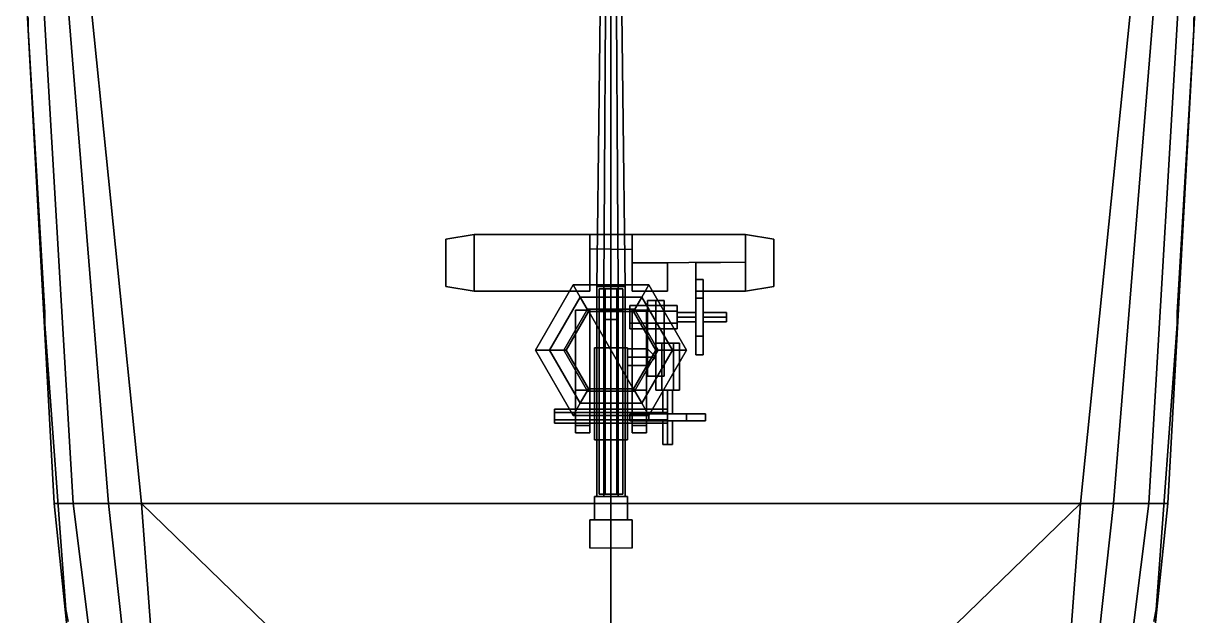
# Model space of a CAD drawing. Header units: millimetres. Extents: x -3 to 2.7, y -37.1 to 19.1.
# Drawn here: x -2.49 to 2.49, y -10.405 to -7.895 of the extents above; entities that cross this region are included whole.
import ezdxf

# ---------------------------------------------------------------- set-up
doc = ezdxf.new("R2010")
doc.units = ezdxf.units.MM
for name, color, linetype in [('gun', 1, 'Continuous'), ('mount', 2, 'Continuous'), ('railings', 6, 'Continuous'), ('sleeve', 5, 'Continuous'), ('turret', 2, 'Continuous')]:
    doc.layers.add(name, color=color, linetype=linetype)

msp = doc.modelspace()

# ---------------------------------------------------------------- linework, layer by layer
for points in [[(-2.49, -7.56, 1.51), (-2.42, -7.56, 0.87), (-2.28, -9.93, 0.87), (-2.36, -9.93, 1.54)], [(-2.49, -7.56, 1.51), (-2.36, -9.93, 1.54), (2.36, -9.93, 1.54), (2.49, -7.56, 1.51)], [(-2.42, -7.56, 0.87), (-2.3216, -7.56), (-2.1298, -9.93), (-2.28, -9.93, 0.87)], [(-2.3216, -7.56), (-2.23, -7.56, -0.81), (-1.99, -9.93, -0.81), (-2.1298, -9.93)], [(0, -9.93, -1.57), (-1.99, -9.93, -0.81), (-2.23, -7.56, -0.81), (0, -7.56, -1.57)], [(0, -7.56, -1.57), (2.23, -7.56, -0.81), (1.99, -9.93, -0.81), (0, -9.93, -1.57)], [(2.1298, -9.93), (1.99, -9.93, -0.81), (2.23, -7.56, -0.81), (2.3216, -7.56)], [(2.28, -9.93, 0.87), (2.1298, -9.93), (2.3216, -7.56), (2.42, -7.56, 0.87)], [(2.36, -9.93, 1.54), (2.28, -9.93, 0.87), (2.42, -7.56, 0.87), (2.49, -7.56, 1.51)], [(-2.36, -9.93, 1.54), (-2.28, -9.93, 0.87), (-2.11, -11.28, 0.87), (-2.22, -11.28, 1.57)], [(-2.36, -9.93, 1.54), (-2.22, -11.28, 1.57), (2.22, -11.28, 1.57), (2.36, -9.93, 1.54)], [(-2.28, -9.93, 0.87), (-2.1298, -9.93), (-1.9815, -11.28), (-2.11, -11.28, 0.87)], [(-2.1298, -9.93), (-1.99, -9.93, -0.81), (-1.89, -11.28, -0.62), (-1.9815, -11.28)], [(-0.6, -11.28, -1.36), (-1.89, -11.28, -0.62), (-1.99, -9.93, -0.81)], [(0, -11.28, -1.57), (-0.6, -11.28, -1.36), (-1.99, -9.93, -0.81), (0, -9.93, -1.57)], [(0, -9.93, -1.57), (1.99, -9.93, -0.81), (0.6, -11.28, -1.36), (0, -11.28, -1.57)], [(1.99, -9.93, -0.81), (1.99, -9.93, -0.81), (1.89, -11.28, -0.62), (0.6, -11.28, -1.36)], [(1.9815, -11.28), (1.89, -11.28, -0.62), (1.99, -9.93, -0.81), (2.1298, -9.93)], [(2.11, -11.28, 0.87), (1.9815, -11.28), (2.1298, -9.93), (2.28, -9.93, 0.87)], [(2.22, -11.28, 1.57), (2.11, -11.28, 0.87), (2.28, -9.93, 0.87), (2.36, -9.93, 1.54)]]:
    msp.add_3dface(points)
at = {"layer": 'gun'}
for points in [[(-0.04, -7.38, 2.94), (-0.02, -7.38, 2.9054), (-0.03, -9.01, 2.888), (-0.06, -9.01, 2.94)], [(-0.02, -7.38, 2.9746), (-0.04, -7.38, 2.94), (-0.06, -9.01, 2.94), (-0.03, -9.01, 2.992)], [(-0.02, -7.38, 2.9054), (0.02, -7.38, 2.9054), (0.03, -9.01, 2.888), (-0.03, -9.01, 2.888)], [(0.02, -7.38, 2.9746), (-0.02, -7.38, 2.9746), (-0.03, -9.01, 2.992), (0.03, -9.01, 2.992)], [(0.02, -7.38, 2.9054), (0.04, -7.38, 2.94), (0.06, -9.01, 2.94), (0.03, -9.01, 2.888)], [(0.04, -7.38, 2.94), (0.02, -7.38, 2.9746), (0.03, -9.01, 2.992), (0.06, -9.01, 2.94)], [(-0.03, -9.01, 2.992), (-0.06, -9.01, 2.94), (-0.06, -9.9, 2.94), (-0.03, -9.9, 2.992)], [(-0.06, -9.01, 2.94), (-0.03, -9.01, 2.888), (-0.03, -9.9, 2.888), (-0.06, -9.9, 2.94)], [(0.03, -9.01, 2.992), (-0.03, -9.01, 2.992), (-0.03, -9.9, 2.992), (0.03, -9.9, 2.992)], [(-0.03, -9.01, 2.888), (0.03, -9.01, 2.888), (0.03, -9.9, 2.888), (-0.03, -9.9, 2.888)], [(0.06, -9.01, 2.94), (0.03, -9.01, 2.992), (0.03, -9.9, 2.992), (0.06, -9.9, 2.94)], [(0.03, -9.01, 2.888), (0.06, -9.01, 2.94), (0.06, -9.9, 2.94), (0.03, -9.9, 2.888)], [(-0.03, -9.15, 3.06), (0, -9.15, 3.03), (0, -9.9, 3.03), (-0.03, -9.9, 3.06)], [(0, -9.15, 3.09), (-0.03, -9.15, 3.06), (-0.03, -9.9, 3.06), (0, -9.9, 3.09)], [(-0.03, -9.15, 2.82), (0, -9.15, 2.79), (0, -9.9, 2.79), (-0.03, -9.9, 2.82)], [(0, -9.15, 2.85), (-0.03, -9.15, 2.82), (-0.03, -9.9, 2.82), (0, -9.9, 2.85)], [(0, -9.15, 3.03), (0.03, -9.15, 3.06), (0.03, -9.9, 3.06), (0, -9.9, 3.03)], [(0.03, -9.15, 3.06), (0, -9.15, 3.09), (0, -9.9, 3.09), (0.03, -9.9, 3.06)], [(0, -9.15, 2.79), (0.03, -9.15, 2.82), (0.03, -9.9, 2.82), (0, -9.9, 2.79)], [(0.03, -9.15, 2.82), (0, -9.15, 2.85), (0, -9.9, 2.85), (0.03, -9.9, 2.82)], [(-0.07, -9.9, 3.13), (-0.07, -10, 3.13), (0.07, -10, 3.13), (0.07, -9.9, 3.13)], [(0.07, -9.9, 2.74), (0.07, -10, 2.74), (-0.07, -10, 2.74), (-0.07, -9.9, 2.74)], [(-0.07, -9.9, 2.74), (-0.07, -10, 2.74), (-0.07, -10, 3.13), (-0.07, -9.9, 3.13)], [(0.07, -9.9, 3.13), (0.07, -9.9, 2.74), (-0.07, -9.9, 2.74), (-0.07, -9.9, 3.13)], [(0.07, -10, 3.13), (0.07, -10, 2.74), (0.07, -9.9, 2.74), (0.07, -9.9, 3.13)], [(0.09, -10, 2.74), (0.09, -10.12, 2.74), (-0.09, -10.12, 2.74), (-0.09, -10, 2.74)], [(0.09, -10, 3), (0.09, -10, 2.74), (-0.09, -10, 2.74), (-0.09, -10, 3)], [(-0.09, -10, 2.74), (-0.09, -10.12, 2.74), (-0.09, -10.12, 3), (-0.09, -10, 3)], [(-0.07, -10, 3.13), (-0.07, -10, 3), (0.07, -10, 3), (0.07, -10, 3.13)], [(0.09, -10.12, 3), (0.09, -10.12, 2.74), (0.09, -10, 2.74), (0.09, -10, 3)]]:
    msp.add_3dface(points, dxfattribs=at)
at = {"layer": 'mount'}
for points in [[(-0.16, -9.0029, 1.52), (-0.32, -9.28, 1.52), (-0.32, -9.28, 1.84), (-0.16, -9.0029, 1.84)], [(-0.16, -9.0029, 1.84), (-0.32, -9.28, 1.84), (-0.26, -9.28, 1.91), (-0.13, -9.0548, 1.91)], [(0.16, -9.0029, 1.52), (-0.16, -9.0029, 1.52), (-0.16, -9.0029, 1.84), (0.16, -9.0029, 1.84)], [(0.16, -9.0029, 1.84), (-0.16, -9.0029, 1.84), (-0.13, -9.0548, 1.91), (0.13, -9.0548, 1.91)], [(0.32, -9.28, 1.84), (0.16, -9.0029, 1.84), (0.13, -9.0548, 1.91), (0.26, -9.28, 1.91)], [(0.32, -9.28, 1.52), (0.16, -9.0029, 1.52), (0.16, -9.0029, 1.84), (0.32, -9.28, 1.84)], [(0.36, -9.22, 2.7286), (0.36, -9.06, 2.7286), (0.36, -8.98, 2.59), (0.36, -9.3, 2.59)], [(0.39, -9.06, 2.7286), (0.39, -8.98, 2.59), (0.36, -8.98, 2.59), (0.36, -9.06, 2.7286)], [(0.36, -9.3, 2.59), (0.36, -8.98, 2.59), (0.36, -9.06, 2.4514), (0.36, -9.22, 2.4514)], [(0.39, -8.98, 2.59), (0.39, -9.06, 2.4514), (0.36, -9.06, 2.4514), (0.36, -8.98, 2.59)], [(0.39, -9.3, 2.59), (0.39, -8.98, 2.59), (0.39, -9.06, 2.7286), (0.39, -9.22, 2.7286)], [(0.39, -9.22, 2.4514), (0.39, -9.06, 2.4514), (0.39, -8.98, 2.59), (0.39, -9.3, 2.59)], [(-0.13, -9.0548, 1.91), (-0.26, -9.28, 1.91), (-0.19, -9.28, 2.32), (-0.095, -9.1155, 2.32)], [(0.13, -9.0548, 1.91), (-0.13, -9.0548, 1.91), (-0.095, -9.1155, 2.32), (0.095, -9.1155, 2.32)], [(0.26, -9.28, 1.91), (0.13, -9.0548, 1.91), (0.095, -9.1155, 2.32), (0.19, -9.28, 2.32)], [(0.39, -9.06, 2.4514), (0.39, -9.22, 2.4514), (0.36, -9.22, 2.4514), (0.36, -9.06, 2.4514)], [(0.39, -9.22, 2.7286), (0.39, -9.06, 2.7286), (0.36, -9.06, 2.7286), (0.36, -9.22, 2.7286)], [(-0.1, -9.1068, 2.35), (-0.2, -9.28, 2.35), (-0.2, -9.28, 2.58), (-0.1, -9.1068, 2.58)], [(-0.095, -9.1155, 2.32), (-0.19, -9.28, 2.32), (-0.2, -9.28, 2.35), (-0.1, -9.1068, 2.35)], [(-0.2, -9.28, 2.58), (-0.1, -9.4532, 2.58), (0.1, -9.4532, 2.58), (-0.1, -9.1068, 2.58)], [(-0.15, -9.11, 2.58), (-0.15, -9.45, 2.58), (-0.15, -9.63, 2.9), (-0.15, -9.53, 3)], [(-0.09, -9.53, 3), (-0.09, -9.11, 2.58), (-0.15, -9.11, 2.58), (-0.15, -9.53, 3)], [(-0.09, -9.11, 2.58), (-0.09, -9.45, 2.58), (-0.15, -9.45, 2.58), (-0.15, -9.11, 2.58)], [(0.1, -9.1068, 2.35), (-0.1, -9.1068, 2.35), (-0.1, -9.1068, 2.58), (0.1, -9.1068, 2.58)], [(0.095, -9.1155, 2.32), (-0.095, -9.1155, 2.32), (-0.1, -9.1068, 2.35), (0.1, -9.1068, 2.35)], [(-0.1, -9.1068, 2.58), (0.1, -9.4532, 2.58), (0.2, -9.28, 2.58), (0.1, -9.1068, 2.58)], [(-0.09, -9.63, 2.9), (-0.09, -9.45, 2.58), (-0.09, -9.11, 2.58), (-0.09, -9.53, 3)], [(0.08, -9.165, 2.6333), (0.08, -9.115, 2.6333), (0.08, -9.09, 2.59), (0.08, -9.19, 2.59)], [(0.28, -9.115, 2.6333), (0.28, -9.09, 2.59), (0.08, -9.09, 2.59), (0.08, -9.115, 2.6333)], [(0.08, -9.19, 2.59), (0.08, -9.09, 2.59), (0.08, -9.115, 2.5467), (0.08, -9.165, 2.5467)], [(0.28, -9.09, 2.59), (0.28, -9.115, 2.5467), (0.08, -9.115, 2.5467), (0.08, -9.09, 2.59)], [(0.15, -9.53, 3), (0.15, -9.11, 2.58), (0.09, -9.11, 2.58), (0.09, -9.53, 3)], [(0.09, -9.11, 2.58), (0.09, -9.45, 2.58), (0.09, -9.63, 2.9), (0.09, -9.53, 3)], [(0.15, -9.11, 2.58), (0.15, -9.45, 2.58), (0.09, -9.45, 2.58), (0.09, -9.11, 2.58)], [(0.19, -9.28, 2.32), (0.095, -9.1155, 2.32), (0.1, -9.1068, 2.35), (0.2, -9.28, 2.35)], [(0.2, -9.28, 2.35), (0.1, -9.1068, 2.35), (0.1, -9.1068, 2.58), (0.2, -9.28, 2.58)], [(0.15, -9.63, 2.9), (0.15, -9.45, 2.58), (0.15, -9.11, 2.58), (0.15, -9.53, 3)], [(0.28, -9.19, 2.59), (0.28, -9.09, 2.59), (0.28, -9.115, 2.6333), (0.28, -9.165, 2.6333)], [(0.28, -9.165, 2.5467), (0.28, -9.115, 2.5467), (0.28, -9.09, 2.59), (0.28, -9.19, 2.59)], [(0.28, -9.115, 2.5467), (0.28, -9.165, 2.5467), (0.08, -9.165, 2.5467), (0.08, -9.115, 2.5467)], [(0.28, -9.165, 2.6333), (0.28, -9.115, 2.6333), (0.08, -9.115, 2.6333), (0.08, -9.165, 2.6333)], [(0.36, -9.14, 2.61), (0.36, -9.12, 2.59), (0.28, -9.12, 2.59), (0.28, -9.14, 2.61)], [(0.36, -9.12, 2.59), (0.36, -9.14, 2.57), (0.28, -9.14, 2.57), (0.28, -9.12, 2.59)], [(0.36, -9.16, 2.59), (0.36, -9.14, 2.61), (0.28, -9.14, 2.61), (0.28, -9.16, 2.59)], [(0.36, -9.14, 2.57), (0.36, -9.16, 2.59), (0.28, -9.16, 2.59), (0.28, -9.14, 2.57)], [(0.49, -9.12, 2.69), (0.49, -9.14, 2.67), (0.39, -9.14, 2.67), (0.39, -9.12, 2.69)], [(0.49, -9.14, 2.71), (0.49, -9.12, 2.69), (0.39, -9.12, 2.69), (0.39, -9.14, 2.71)], [(0.49, -9.14, 2.67), (0.49, -9.16, 2.69), (0.39, -9.16, 2.69), (0.39, -9.14, 2.67)], [(0.49, -9.16, 2.69), (0.49, -9.14, 2.71), (0.39, -9.14, 2.71), (0.39, -9.16, 2.69)], [(0.49, -9.16, 2.69), (0.49, -9.14, 2.67), (0.49, -9.12, 2.69), (0.49, -9.14, 2.71)], [(0.28, -9.19, 2.59), (0.28, -9.165, 2.6333), (0.08, -9.165, 2.6333), (0.08, -9.19, 2.59)], [(0.28, -9.165, 2.5467), (0.28, -9.19, 2.59), (0.08, -9.19, 2.59), (0.08, -9.165, 2.5467)], [(0.215, -9.25, 2.5233), (0.19, -9.25, 2.48), (0.19, -9.45, 2.48), (0.215, -9.45, 2.5233)], [(0.29, -9.25, 2.48), (0.19, -9.25, 2.48), (0.215, -9.25, 2.5233), (0.265, -9.25, 2.5233)], [(0.19, -9.25, 2.48), (0.215, -9.25, 2.4367), (0.215, -9.45, 2.4367), (0.19, -9.45, 2.48)], [(0.265, -9.25, 2.4367), (0.215, -9.25, 2.4367), (0.19, -9.25, 2.48), (0.29, -9.25, 2.48)], [(0.215, -9.25, 2.4367), (0.265, -9.25, 2.4367), (0.265, -9.45, 2.4367), (0.215, -9.45, 2.4367)], [(0.265, -9.25, 2.5233), (0.215, -9.25, 2.5233), (0.215, -9.45, 2.5233), (0.265, -9.45, 2.5233)], [(0.29, -9.25, 2.48), (0.265, -9.25, 2.5233), (0.265, -9.45, 2.5233), (0.29, -9.45, 2.48)], [(0.265, -9.25, 2.4367), (0.29, -9.25, 2.48), (0.29, -9.45, 2.48), (0.265, -9.45, 2.4367)], [(0.39, -9.3, 2.59), (0.39, -9.22, 2.7286), (0.36, -9.22, 2.7286), (0.36, -9.3, 2.59)], [(0.39, -9.22, 2.4514), (0.39, -9.3, 2.59), (0.36, -9.3, 2.59), (0.36, -9.22, 2.4514)], [(-0.32, -9.28, 1.52), (-0.16, -9.5571, 1.52), (-0.16, -9.5571, 1.84), (-0.32, -9.28, 1.84)], [(-0.32, -9.28, 1.84), (-0.16, -9.5571, 1.84), (-0.13, -9.5052, 1.91), (-0.26, -9.28, 1.91)], [(-0.26, -9.28, 1.91), (-0.13, -9.5052, 1.91), (-0.095, -9.4445, 2.32), (-0.19, -9.28, 2.32)], [(-0.2, -9.28, 2.35), (-0.1, -9.4532, 2.35), (-0.1, -9.4532, 2.58), (-0.2, -9.28, 2.58)], [(-0.19, -9.28, 2.32), (-0.095, -9.4445, 2.32), (-0.1, -9.4532, 2.35), (-0.2, -9.28, 2.35)], [(0.13, -9.5052, 1.91), (0.26, -9.28, 1.91), (0.19, -9.28, 2.32), (0.095, -9.4445, 2.32)], [(0.095, -9.4445, 2.32), (0.19, -9.28, 2.32), (0.2, -9.28, 2.35), (0.1, -9.4532, 2.35)], [(0.1, -9.4532, 2.35), (0.2, -9.28, 2.35), (0.2, -9.28, 2.58), (0.1, -9.4532, 2.58)], [(0.16, -9.5571, 1.84), (0.32, -9.28, 1.84), (0.26, -9.28, 1.91), (0.13, -9.5052, 1.91)], [(0.16, -9.5571, 1.52), (0.32, -9.28, 1.52), (0.32, -9.28, 1.84), (0.16, -9.5571, 1.84)], [(-0.15, -9.63, 2.9), (-0.15, -9.45, 2.58), (-0.09, -9.45, 2.58), (-0.09, -9.63, 2.9)], [(-0.13, -9.5052, 1.91), (0.13, -9.5052, 1.91), (0.095, -9.4445, 2.32), (-0.095, -9.4445, 2.32)], [(-0.095, -9.4445, 2.32), (0.095, -9.4445, 2.32), (0.1, -9.4532, 2.35), (-0.1, -9.4532, 2.35)], [(-0.1, -9.4532, 2.35), (0.1, -9.4532, 2.35), (0.1, -9.4532, 2.58), (-0.1, -9.4532, 2.58)], [(0.09, -9.63, 2.9), (0.09, -9.45, 2.58), (0.15, -9.45, 2.58), (0.15, -9.63, 2.9)], [(0.265, -9.45, 2.5233), (0.215, -9.45, 2.5233), (0.19, -9.45, 2.48), (0.29, -9.45, 2.48)], [(0.29, -9.45, 2.48), (0.19, -9.45, 2.48), (0.215, -9.45, 2.4367), (0.265, -9.45, 2.4367)], [(0.24, -9.55, 2.46), (0.22, -9.55, 2.48), (0.22, -9.45, 2.48), (0.24, -9.45, 2.46)], [(0.22, -9.55, 2.48), (0.24, -9.55, 2.5), (0.24, -9.45, 2.5), (0.22, -9.45, 2.48)], [(0.26, -9.55, 2.48), (0.24, -9.55, 2.46), (0.24, -9.45, 2.46), (0.26, -9.45, 2.48)], [(0.24, -9.55, 2.5), (0.26, -9.55, 2.48), (0.26, -9.45, 2.48), (0.24, -9.45, 2.5)], [(-0.16, -9.5571, 1.84), (0.16, -9.5571, 1.84), (0.13, -9.5052, 1.91), (-0.13, -9.5052, 1.91)], [(-0.16, -9.5571, 1.52), (0.16, -9.5571, 1.52), (0.16, -9.5571, 1.84), (-0.16, -9.5571, 1.84)], [(-0.09, -9.6, 3), (-0.09, -9.53, 3), (-0.15, -9.53, 3), (-0.15, -9.6, 3)], [(-0.15, -9.53, 3), (-0.15, -9.63, 2.9), (-0.15, -9.63, 2.97), (-0.15, -9.6, 3)], [(-0.09, -9.63, 2.97), (-0.09, -9.63, 2.9), (-0.09, -9.53, 3), (-0.09, -9.6, 3)], [(0.16, -9.55, 2.6186), (0.32, -9.55, 2.6186), (0.4, -9.55, 2.48), (0.08, -9.55, 2.48)], [(0.08, -9.58, 2.48), (0.16, -9.58, 2.6186), (0.16, -9.55, 2.6186), (0.08, -9.55, 2.48)], [(0.08, -9.55, 2.48), (0.4, -9.55, 2.48), (0.32, -9.55, 2.3414), (0.16, -9.55, 2.3414)], [(0.16, -9.58, 2.3414), (0.08, -9.58, 2.48), (0.08, -9.55, 2.48), (0.16, -9.55, 2.3414)], [(0.15, -9.6, 3), (0.15, -9.53, 3), (0.09, -9.53, 3), (0.09, -9.6, 3)], [(0.09, -9.53, 3), (0.09, -9.63, 2.9), (0.09, -9.63, 2.97), (0.09, -9.6, 3)], [(0.15, -9.63, 2.97), (0.15, -9.63, 2.9), (0.15, -9.53, 3), (0.15, -9.6, 3)], [(0.32, -9.58, 2.3414), (0.16, -9.58, 2.3414), (0.16, -9.55, 2.3414), (0.32, -9.55, 2.3414)], [(0.16, -9.58, 2.6186), (0.32, -9.58, 2.6186), (0.32, -9.55, 2.6186), (0.16, -9.55, 2.6186)], [(0.32, -9.58, 2.6186), (0.4, -9.58, 2.48), (0.4, -9.55, 2.48), (0.32, -9.55, 2.6186)], [(0.4, -9.58, 2.48), (0.32, -9.58, 2.3414), (0.32, -9.55, 2.3414), (0.4, -9.55, 2.48)], [(-0.15, -9.6, 3), (-0.15, -9.63, 2.97), (-0.09, -9.63, 2.97), (-0.09, -9.6, 3)], [(0.08, -9.58, 2.48), (0.4, -9.58, 2.48), (0.32, -9.58, 2.6186), (0.16, -9.58, 2.6186)], [(0.16, -9.58, 2.3414), (0.32, -9.58, 2.3414), (0.4, -9.58, 2.48), (0.08, -9.58, 2.48)], [(0.09, -9.6, 3), (0.09, -9.63, 2.97), (0.15, -9.63, 2.97), (0.15, -9.6, 3)], [(0.22, -9.68, 2.58), (0.24, -9.68, 2.6), (0.24, -9.58, 2.6), (0.22, -9.58, 2.58)], [(0.24, -9.68, 2.56), (0.22, -9.68, 2.58), (0.22, -9.58, 2.58), (0.24, -9.58, 2.56)], [(0.24, -9.68, 2.6), (0.26, -9.68, 2.58), (0.26, -9.58, 2.58), (0.24, -9.58, 2.6)], [(0.26, -9.68, 2.58), (0.24, -9.68, 2.56), (0.24, -9.58, 2.56), (0.26, -9.58, 2.58)], [(-0.15, -9.63, 2.97), (-0.15, -9.63, 2.9), (-0.09, -9.63, 2.9), (-0.09, -9.63, 2.97)], [(0.09, -9.63, 2.97), (0.09, -9.63, 2.9), (0.15, -9.63, 2.9), (0.15, -9.63, 2.97)], [(0.22, -9.68, 2.58), (0.24, -9.68, 2.56), (0.26, -9.68, 2.58), (0.24, -9.68, 2.6)]]:
    msp.add_3dface(points, dxfattribs=at)
at = {"layer": 'railings'}
for points in [[(-2.47, -7.92, 1.51), (-2.47, -7.87, 1.51), (-2.47, -7.87, 2.37), (-2.47, -7.92, 2.37)], [(-2.47, -7.92, 2.37), (-2.47, -7.87, 2.37), (-2.47, -7.87, 1.51), (-2.47, -7.92, 1.51)], [(2.47, -7.92, 1.51), (2.47, -7.87, 1.51), (2.47, -7.87, 2.37), (2.47, -7.92, 2.37)], [(2.47, -7.92, 2.37), (2.47, -7.87, 2.37), (2.47, -7.87, 1.51), (2.47, -7.92, 1.51)], [(-2.4, -9.12, 2.35), (-2.4, -9.12, 2.4), (-2.47, -7.92, 2.37), (-2.47, -7.92, 2.32)], [(-2.47, -7.92, 2.32), (-2.47, -7.92, 2.37), (-2.4, -9.12, 2.4), (-2.4, -9.12, 2.35)], [(-2.4, -9.12, 1.85), (-2.4, -9.12, 1.9), (-2.47, -7.92, 1.87), (-2.47, -7.92, 1.82)], [(-2.47, -7.92, 1.82), (-2.47, -7.92, 1.87), (-2.4, -9.12, 1.9), (-2.4, -9.12, 1.85)], [(2.4, -9.12, 2.35), (2.4, -9.12, 2.4), (2.47, -7.92, 2.37), (2.47, -7.92, 2.32)], [(2.47, -7.92, 2.32), (2.47, -7.92, 2.37), (2.4, -9.12, 2.4), (2.4, -9.12, 2.35)], [(2.47, -7.92, 1.82), (2.47, -7.92, 1.87), (2.4, -9.12, 1.9), (2.4, -9.12, 1.85)], [(2.4, -9.12, 1.85), (2.4, -9.12, 1.9), (2.47, -7.92, 1.87), (2.47, -7.92, 1.82)], [(-2.4, -9.17, 1.52), (-2.4, -9.12, 1.52), (-2.4, -9.12, 2.4), (-2.4, -9.17, 2.4)], [(-2.4, -9.17, 2.4), (-2.4, -9.12, 2.4), (-2.4, -9.12, 1.52), (-2.4, -9.17, 1.52)], [(2.4, -9.17, 2.4), (2.4, -9.12, 2.4), (2.4, -9.12, 1.52), (2.4, -9.17, 1.52)], [(2.4, -9.17, 1.52), (2.4, -9.12, 1.52), (2.4, -9.12, 2.4), (2.4, -9.17, 2.4)], [(-2.4, -9.17, 2.35), (-2.4, -9.17, 2.4), (-2.31, -10.38, 2.43), (-2.31, -10.38, 2.38)], [(-2.31, -10.38, 2.38), (-2.31, -10.38, 2.43), (-2.4, -9.17, 2.4), (-2.4, -9.17, 2.35)], [(-2.31, -10.38, 1.88), (-2.31, -10.38, 1.93), (-2.4, -9.17, 1.9), (-2.4, -9.17, 1.85)], [(-2.4, -9.17, 1.85), (-2.4, -9.17, 1.9), (-2.31, -10.38, 1.93), (-2.31, -10.38, 1.88)], [(2.31, -10.38, 2.38), (2.31, -10.38, 2.43), (2.4, -9.17, 2.4), (2.4, -9.17, 2.35)], [(2.4, -9.17, 2.35), (2.4, -9.17, 2.4), (2.31, -10.38, 2.43), (2.31, -10.38, 2.38)], [(2.4, -9.17, 1.85), (2.4, -9.17, 1.9), (2.31, -10.38, 1.93), (2.31, -10.38, 1.88)], [(2.31, -10.38, 1.88), (2.31, -10.38, 1.93), (2.4, -9.17, 1.9), (2.4, -9.17, 1.85)], [(-2.3, -10.43, 1.55), (-2.31, -10.38, 1.55), (-2.31, -10.38, 2.43), (-2.3, -10.43, 2.43)], [(-2.3, -10.43, 2.43), (-2.31, -10.38, 2.43), (-2.31, -10.38, 1.55), (-2.3, -10.43, 1.55)], [(2.3, -10.43, 1.55), (2.31, -10.38, 1.55), (2.31, -10.38, 2.43), (2.3, -10.43, 2.43)], [(2.3, -10.43, 2.43), (2.31, -10.38, 2.43), (2.31, -10.38, 1.55), (2.3, -10.43, 1.55)]]:
    msp.add_3dface(points, dxfattribs=at)
at = {"layer": 'sleeve'}
for points in [[(-0.05, -9.02, 2.82), (-0.025, -9.02, 2.7767), (-0.025, -9.89, 2.7767), (-0.05, -9.89, 2.82)], [(-0.025, -9.02, 2.8633), (-0.05, -9.02, 2.82), (-0.05, -9.89, 2.82), (-0.025, -9.89, 2.8633)], [(0.05, -9.02, 2.82), (-0.05, -9.02, 2.82), (-0.025, -9.02, 2.8633), (0.025, -9.02, 2.8633)], [(0.025, -9.02, 2.7767), (-0.025, -9.02, 2.7767), (-0.05, -9.02, 2.82), (0.05, -9.02, 2.82)], [(-0.025, -9.02, 2.7767), (0.025, -9.02, 2.7767), (0.025, -9.89, 2.7767), (-0.025, -9.89, 2.7767)], [(0.025, -9.02, 2.8633), (-0.025, -9.02, 2.8633), (-0.025, -9.89, 2.8633), (0.025, -9.89, 2.8633)], [(0.025, -9.02, 2.7767), (0.05, -9.02, 2.82), (0.05, -9.89, 2.82), (0.025, -9.89, 2.7767)], [(0.05, -9.02, 2.82), (0.025, -9.02, 2.8633), (0.025, -9.89, 2.8633), (0.05, -9.89, 2.82)], [(-0.05, -9.11, 3.06), (-0.025, -9.11, 3.0167), (-0.025, -9.89, 3.0167), (-0.05, -9.89, 3.06)], [(-0.025, -9.11, 3.1033), (-0.05, -9.11, 3.06), (-0.05, -9.89, 3.06), (-0.025, -9.89, 3.1033)], [(0.025, -9.11, 3.0167), (-0.025, -9.11, 3.0167), (-0.05, -9.11, 3.06), (0.05, -9.11, 3.06)], [(0.05, -9.11, 3.06), (-0.05, -9.11, 3.06), (-0.025, -9.11, 3.1033), (0.025, -9.11, 3.1033)], [(-0.025, -9.11, 3.0167), (0.025, -9.11, 3.0167), (0.025, -9.89, 3.0167), (-0.025, -9.89, 3.0167)], [(0.025, -9.11, 3.1033), (-0.025, -9.11, 3.1033), (-0.025, -9.89, 3.1033), (0.025, -9.89, 3.1033)], [(0.025, -9.11, 3.0167), (0.05, -9.11, 3.06), (0.05, -9.89, 3.06), (0.025, -9.89, 3.0167)], [(0.05, -9.11, 3.06), (0.025, -9.11, 3.1033), (0.025, -9.89, 3.1033), (0.05, -9.89, 3.06)], [(0.19, -9.07, 2.985), (0.155, -9.07, 2.95), (0.155, -9.39, 2.95), (0.19, -9.39, 2.985)], [(0.155, -9.07, 2.95), (0.19, -9.07, 2.915), (0.19, -9.39, 2.915), (0.155, -9.39, 2.95)], [(0.225, -9.07, 2.95), (0.19, -9.07, 2.915), (0.155, -9.07, 2.95), (0.19, -9.07, 2.985)], [(0.225, -9.07, 2.95), (0.19, -9.07, 2.985), (0.19, -9.39, 2.985), (0.225, -9.39, 2.95)], [(0.19, -9.07, 2.915), (0.225, -9.07, 2.95), (0.225, -9.39, 2.95), (0.19, -9.39, 2.915)], [(-0.07, -9.27, 3.13), (-0.07, -9.66, 3.13), (0.07, -9.66, 3.13), (0.07, -9.27, 3.13)], [(0.07, -9.27, 2.74), (0.07, -9.66, 2.74), (-0.07, -9.66, 2.74), (-0.07, -9.27, 2.74)], [(-0.07, -9.27, 2.74), (-0.07, -9.66, 2.74), (-0.07, -9.66, 3.13), (-0.07, -9.27, 3.13)], [(0.07, -9.27, 3.13), (0.07, -9.27, 2.74), (-0.07, -9.27, 2.74), (-0.07, -9.27, 3.13)], [(0.07, -9.66, 3.13), (0.07, -9.66, 2.74), (0.07, -9.27, 2.74), (0.07, -9.27, 3.13)], [(0.07, -9.275, 2.95), (0.07, -9.31, 2.985), (0.19, -9.31, 2.985), (0.155, -9.275, 2.95)], [(0.07, -9.31, 2.915), (0.07, -9.275, 2.95), (0.155, -9.275, 2.95), (0.19, -9.31, 2.915)], [(0.07, -9.31, 2.985), (0.07, -9.345, 2.95), (0.155, -9.345, 2.95), (0.19, -9.31, 2.985)], [(0.07, -9.345, 2.95), (0.07, -9.31, 2.915), (0.19, -9.31, 2.915), (0.155, -9.345, 2.95)], [(0.19, -9.39, 2.985), (0.155, -9.39, 2.95), (0.19, -9.39, 2.915), (0.225, -9.39, 2.95)], [(-0.24, -9.575, 2.956), (-0.24, -9.545, 2.956), (-0.24, -9.53, 2.93), (-0.24, -9.59, 2.93)], [(0.24, -9.545, 2.956), (0.24, -9.53, 2.93), (-0.24, -9.53, 2.93), (-0.24, -9.545, 2.956)], [(-0.24, -9.59, 2.93), (-0.24, -9.53, 2.93), (-0.24, -9.545, 2.904), (-0.24, -9.575, 2.904)], [(0.24, -9.53, 2.93), (0.24, -9.545, 2.904), (-0.24, -9.545, 2.904), (-0.24, -9.53, 2.93)], [(0.24, -9.575, 2.956), (0.24, -9.545, 2.956), (-0.24, -9.545, 2.956), (-0.24, -9.575, 2.956)], [(0.24, -9.545, 2.904), (0.24, -9.575, 2.904), (-0.24, -9.575, 2.904), (-0.24, -9.545, 2.904)], [(0.24, -9.545, 2.904), (0.24, -9.53, 2.93), (0.24, -9.545, 2.956), (0.24, -9.575, 2.904)], [(0.24, -9.575, 2.904), (0.24, -9.545, 2.956), (0.24, -9.575, 2.956), (0.24, -9.59, 2.93)], [(0.24, -9.59, 2.93), (0.24, -9.575, 2.956), (-0.24, -9.575, 2.956), (-0.24, -9.59, 2.93)], [(0.24, -9.575, 2.904), (0.24, -9.59, 2.93), (-0.24, -9.59, 2.93), (-0.24, -9.575, 2.904)], [(-0.07, -9.66, 3.13), (-0.07, -9.66, 2.74), (0.07, -9.66, 2.74), (0.07, -9.66, 3.13)], [(0.05, -9.89, 3.06), (-0.05, -9.89, 3.06), (-0.025, -9.89, 3.0167), (0.025, -9.89, 3.0167)], [(0.025, -9.89, 3.1033), (-0.025, -9.89, 3.1033), (-0.05, -9.89, 3.06), (0.05, -9.89, 3.06)], [(0.025, -9.89, 2.8633), (-0.025, -9.89, 2.8633), (-0.05, -9.89, 2.82), (0.05, -9.89, 2.82)], [(0.05, -9.89, 2.82), (-0.05, -9.89, 2.82), (-0.025, -9.89, 2.7767), (0.025, -9.89, 2.7767)]]:
    msp.add_3dface(points, dxfattribs=at)
at = {"layer": 'turret'}
for points in [[(-0.58, -8.79, 2.3), (-0.7, -8.81, 2.39), (-0.7, -9.01, 3.49), (-0.58, -9.03, 3.6)], [(-0.58, -9.03, 3.6), (-0.7, -9.01, 3.49), (-0.7, -8.81, 2.39), (-0.58, -8.79, 2.3)], [(-0.58, -8.79, 2.3), (-0.09, -8.79, 2.3), (-0.09, -9.03, 3.6), (-0.58, -9.03, 3.6)], [(-0.58, -9.03, 3.6), (-0.09, -9.03, 3.6), (-0.09, -8.79, 2.3), (-0.58, -8.79, 2.3)], [(-0.09, -8.8509, 2.63), (0.09, -8.8529, 2.63), (0.09, -8.79, 2.3), (-0.09, -8.79, 2.3)], [(-0.09, -8.79, 2.3), (0.09, -8.79, 2.3), (0.09, -8.8529, 2.63), (-0.09, -8.8509, 2.63)], [(0.09, -8.91, 2.93), (0.57, -8.9063, 2.93), (0.57, -8.79, 2.3), (0.09, -8.79, 2.3)], [(0.09, -8.79, 2.3), (0.57, -8.79, 2.3), (0.57, -8.9063, 2.93), (0.09, -8.91, 2.93)], [(0.57, -9.03, 3.6), (0.69, -9.01, 3.49), (0.69, -8.81, 2.39), (0.57, -8.79, 2.3)], [(0.57, -8.79, 2.3), (0.69, -8.81, 2.39), (0.69, -9.01, 3.49), (0.57, -9.03, 3.6)], [(0, -9.11, 2.41), (0, -8.82, 2.41), (0, -8.83, 2.47), (0, -9.11, 2.47)], [(0, -9.11, 2.47), (0, -8.83, 2.47), (0, -8.82, 2.41), (0, -9.11, 2.41)], [(0.09, -8.91, 2.93), (0.24, -8.91, 2.93), (0.24, -9.03, 3.59), (0.09, -9.03, 3.59)], [(0.09, -9.03, 3.59), (0.24, -9.03, 3.59), (0.24, -8.91, 2.93), (0.09, -8.91, 2.93)], [(0.36, -8.91, 2.93), (0.57, -8.9063, 2.93), (0.57, -9.03, 3.6), (0.36, -9.03, 3.6)], [(0.36, -9.03, 3.6), (0.57, -9.03, 3.6), (0.57, -8.9063, 2.93), (0.36, -8.91, 2.93)]]:
    msp.add_3dface(points, dxfattribs=at)

doc.saveas('drawing.dxf')
